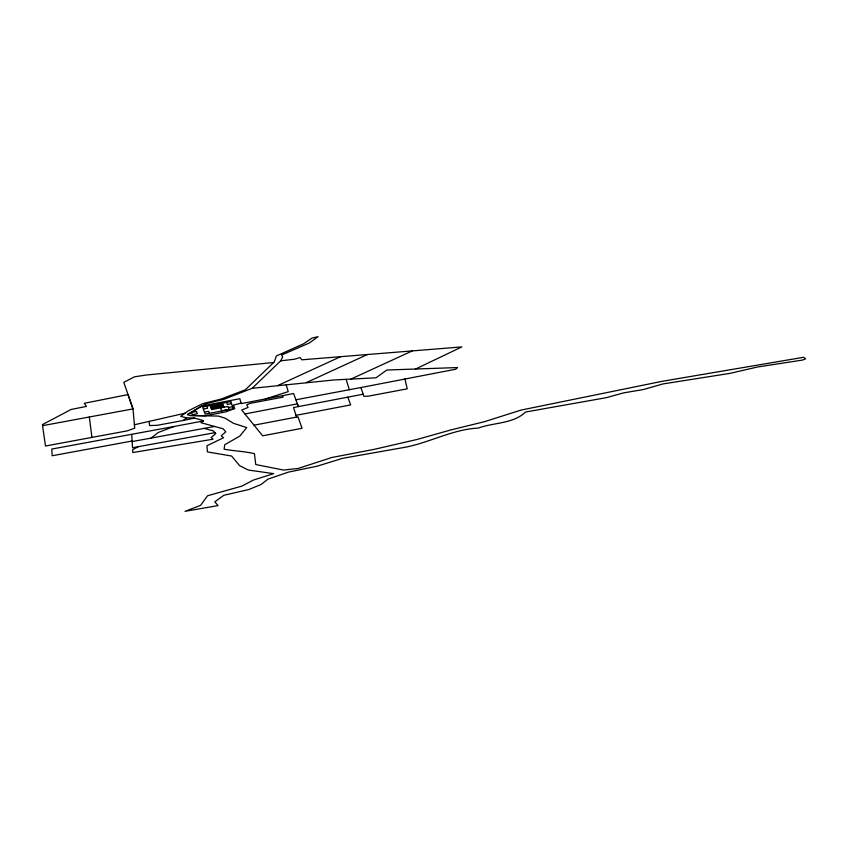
<?xml version="1.0" encoding="UTF-8"?>
<svg xmlns="http://www.w3.org/2000/svg" width="848" height="848" viewBox="0 0 848 848"><rect width="100%" height="100%" fill="white"/><g stroke="black" fill="none" stroke-linecap="round" stroke-linejoin="round"><path stroke-width="1.27" d="M252.132 388.32L280.72 360.803L282.713 356.87L281.536 355.047L309.16 343.101L318.074 336.667L312.011 338.076L303.616 343.79L276.353 355.969L274.275 361.916L245.326 389.794L220.968 399.101L202.608 403.69L188.468 410.729L180.688 416.368L186.549 417.799L194.574 418.106L203.637 420.672L201.018 422.728L223.098 428.77L225.801 431.844L221.211 435.83L223.543 437.759L206.954 445.751L207.421 451.91L231.599 456.033L239.624 465.69L248.358 470.036L273.66 473.64L253.467 480.042L241.691 486.169L207.548 495.773L200.552 505.376L185.023 511.333L218.053 505.599L214.777 501.868L223.851 495.274L248.623 489.593L261.036 484.537L267.957 479.141L288.426 472.113L317.131 466.199L342.486 458.344L400.775 448.02C427.519 444.002 451.147 429.427 478.283 428.081C493.663 422.431 513.263 423.926 525.58 412.011L606.309 397.67L623.577 392.878L643.25 389.571L662.924 383.943L730.16 373.343L757.646 366.961L802.473 360.082L805.6 358.863L803.713 357.273L662.097 381.324L521.107 410.072L484.282 421.742L451.062 429.872L417.057 439.455L374.53 449.27L331.812 457.507L298.051 468.488L283.497 470.046L255.767 464.545L254.421 453.669C244.457 451.284 234.175 451.062 224.095 449.196L224.752 444.691L239.772 436.148L246.726 427.572L233.518 423.332L225.049 418.149L218.402 416.082L190.1 415.499L187.429 414.619L205.682 403.818L224.042 399.281L252.132 388.32L334.218 379.946L375.993 377.816L386.826 370.014L457.517 367.566L455.715 369.23L360.898 387.547L363.898 396.313L368.212 396.175L407.231 388.84L404.846 378.78M149.184 421.382L149.555 425.569L157.134 425.325L183.263 420.481L186.549 417.799M151.103 438.087L158.173 432.522L174.01 426.502L203.234 420.99M187.429 414.619L201.517 406.044L239.857 398.708L241.203 403.616L293.599 393.514L298.369 406.595L297.362 403.849L244.924 413.962L241.733 410.029L248.082 407.453L246.736 404.782L250.563 403.277L283.02 397.161L282.691 395.624M138.288 446.684L132.627 449.694L132.797 452.546L213.081 439.211L211.131 437.61L215.763 433.582L213.431 430.922L204.156 428.378M415.382 369.124L461.821 346.917L301.74 359.817L300.128 357.57L294.383 359.255L280.72 360.803M277.688 385.596L340.557 356.69M306.319 382.607L367.417 354.517M350.913 379.098L412.298 350.902M265.244 398.984L288.225 391.649L286.168 384.695M134.419 424.753L185.055 413.199M183.263 420.481L194.393 418.096M241.076 403.118L233.38 405.121L234.769 408.545L225.526 411.937L205.068 415.806L190.1 415.499M203.361 409.033L207.58 408.217L206.88 406.203M231.536 403.637L227.317 404.443L226.607 402.418M210.951 407.655L223.278 405.291M211.29 408.619L223.618 406.266M204.453 412.128L208.672 411.322L209.382 413.347M228.398 407.549L232.628 406.743M229.034 409.361L221.635 410.782L220.618 407.867M363.167 394.225L293.535 407.528L296.567 417.078M295.994 415.34L350.68 404.931L347.786 397.161M254.04 425.177L298.008 416.803L302.047 428.293L262.668 435.819L244.924 413.962M295.888 399.779L360.898 387.547M42.983 425.59L132.988 408.906L134.715 428.134L127.38 430.837L45.485 446.016L42.4 424.636L71.094 409.467L86.422 406.415L84.259 403.298L128.027 394.574L132.988 408.906L123.787 382.331L134.493 376.819L146.397 375.007L273.65 362.509M174.01 426.502L51.781 449.058L52.173 455.758L132.108 441.013M132.14 441.554L214.661 426.459M214.957 432.66L132.511 447.744L131.716 434.314M229.108 409.573L228.017 406.457L211.629 409.595L210.611 406.69L222.939 404.326L223.957 407.231M346.09 379.342L349.334 389.73M89.337 416.993L91.913 437.409M230.826 401.613L202.651 407.008L205.152 414.153L233.338 408.757L230.826 401.613M196.492 411.45L191.553 412.393L192.369 414.725L197.308 413.782L196.492 411.45"/></g></svg>
